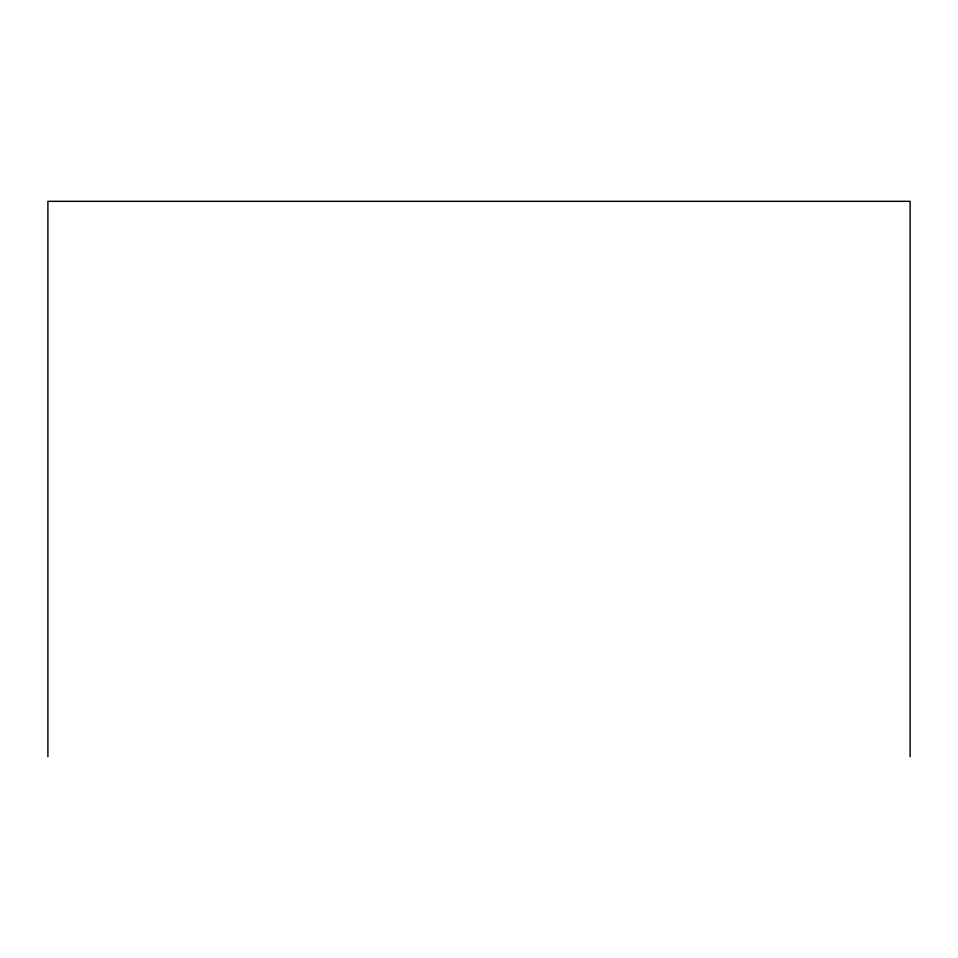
<?xml version="1.0" encoding="UTF-8"?>
<svg xmlns="http://www.w3.org/2000/svg" width="958" height="958" viewBox="0 0 958 958"><rect width="100%" height="100%" fill="white"/><g stroke="black" fill="none" stroke-linecap="round" stroke-linejoin="round"><path stroke-width="1.44" d="M910.1 756.676L910.1 201.324L47.9 201.324L47.9 756.676"/></g></svg>
